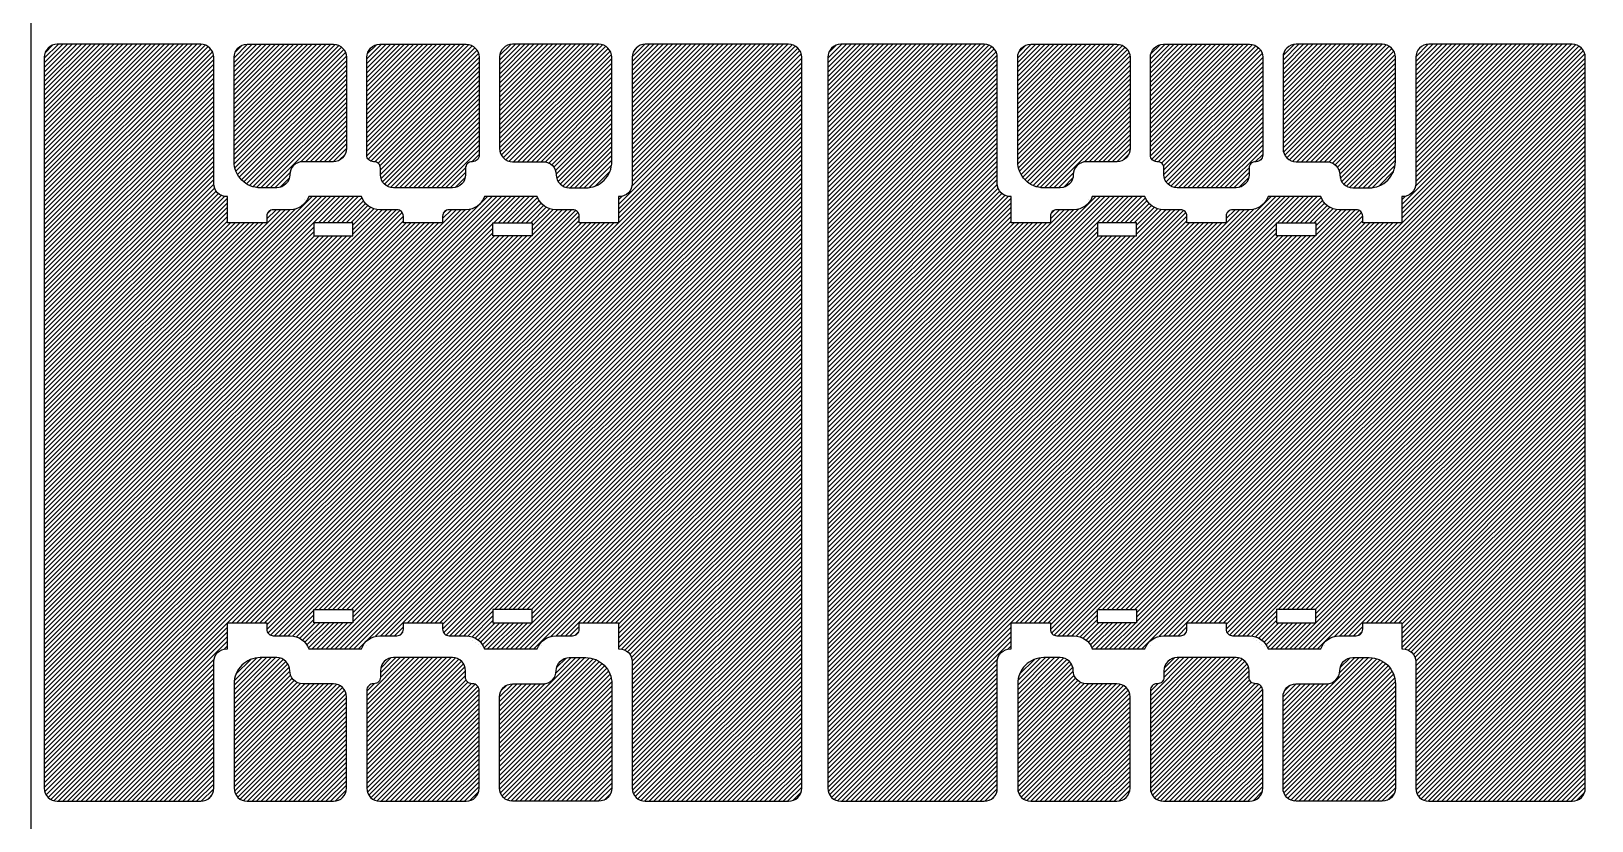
# Model space of a CAD drawing. Header units: inches. Extents: x 0 to 187, y 0 to 163.
# Drawn here: x 0 to 59.8, y 59.8 to 90 of the extents above; entities that cross this region are included whole.
import ezdxf

# ---------------------------------------------------------------- set-up
doc = ezdxf.new("R2010")
doc.units = ezdxf.units.IN
doc.header["$MEASUREMENT"] = 0
doc.layers.add('glassOutline', color=7, linetype='Continuous')
doc.layers.add('TC-etch-lines-chemical', color=1, linetype='Continuous')

msp = doc.modelspace()

# ---------------------------------------------------------------- hatches: boundary and pattern name
at = {"layer": 'TC-etch-lines-chemical'}
h = msp.add_hatch(dxfattribs=at)
h.set_pattern_fill('ANSI31', color=256, style=0)
h.set_pattern_definition([(45, (-1e-14, 60), (-0.08838835, 0.08838835), [])])
edge = h.paths.add_edge_path()
edge.add_arc((1, 61), 0.5, 180, 270)
edge.add_line((1, 60.5), (6.49, 60.5))
edge.add_arc((6.49, 61), 0.5, 270, 360)
edge.add_line((6.99, 61), (6.99, 65.839))
edge.add_arc((7.49, 65.839), 0.5, 90, 180, ccw=False)
edge.add_line((7.49, 66.339), (7.52, 66.339))
edge.add_line((7.52, 66.339), (7.52, 67.339))
edge.add_line((7.52, 67.339), (9.02, 67.339))
edge.add_line((9.02, 67.339), (9.02, 67.089))
edge.add_arc((9.27, 67.089), 0.25, 180.00003, 270.00011)
edge.add_line((9.27, 66.839), (9.92, 66.839))
edge.add_arc((9.92, 66.089), 0.75, 19.47122, 90, ccw=False)
edge.add_line((10.627, 66.339), (12.643, 66.339))
edge.add_arc((13.35, 66.089), 0.75, 90, 160.52878, ccw=False)
edge.add_line((13.35, 66.839), (14, 66.839))
edge.add_arc((14, 67.089), 0.25, 269.99989, 359.99997)
edge.add_line((14.25, 67.089), (14.25, 67.339))
edge.add_line((14.25, 67.339), (15.75, 67.339))
edge.add_line((15.75, 67.339), (15.75, 67.089))
edge.add_arc((16, 67.089), 0.25, 180.00001, 270.0001)
edge.add_line((16, 66.839), (16.65, 66.839))
edge.add_arc((16.65, 66.089), 0.75, 19.47119, 90.00004, ccw=False)
edge.add_line((17.357, 66.339), (19.373, 66.339))
edge.add_arc((20.08, 66.089), 0.75, 90, 160.52878, ccw=False)
edge.add_line((20.08, 66.839), (20.73, 66.839))
edge.add_arc((20.73, 67.089), 0.25, 269.99989, 359.99997)
edge.add_line((20.98, 67.089), (20.98, 67.339))
edge.add_line((20.98, 67.339), (22.48, 67.339))
edge.add_line((22.48, 67.339), (22.48, 66.339))
edge.add_line((22.48, 66.339), (22.51, 66.339))
edge.add_arc((22.51, 65.839), 0.5, 0, 90, ccw=False)
edge.add_line((23.01, 65.839), (23.01, 61))
edge.add_arc((23.51, 61), 0.5, 180, 270)
edge.add_line((23.51, 60.5), (29, 60.5))
edge.add_arc((29, 61), 0.5, 270, 360)
edge.add_line((29.5, 61), (29.5, 89))
edge.add_arc((29, 89), 0.5, 0, 90)
edge.add_line((29, 89.5), (23.51, 89.5))
edge.add_arc((23.51, 89), 0.5, 90, 180)
edge.add_line((23.01, 89), (23.01, 84.161))
edge.add_arc((22.51, 84.161), 0.5, 270, 360, ccw=False)
edge.add_line((22.51, 83.661), (22.48, 83.661))
edge.add_line((22.48, 83.661), (22.48, 82.661))
edge.add_line((22.48, 82.661), (20.98, 82.661))
edge.add_line((20.98, 82.661), (20.98, 82.911))
edge.add_arc((20.73, 82.911), 0.25, 0.00003, 90.00011)
edge.add_line((20.73, 83.161), (20.08, 83.161))
edge.add_arc((20.08, 83.911), 0.75, 199.47122, 270, ccw=False)
edge.add_line((19.373, 83.661), (17.357, 83.661))
edge.add_arc((16.65, 83.911), 0.75, 269.99996, 340.52881, ccw=False)
edge.add_line((16.65, 83.161), (16, 83.161))
edge.add_arc((16, 82.911), 0.25, 89.9999, 179.99999)
edge.add_line((15.75, 82.911), (15.75, 82.661))
edge.add_line((15.75, 82.661), (14.25, 82.661))
edge.add_line((14.25, 82.661), (14.25, 82.911))
edge.add_arc((14, 82.911), 0.25, 0.00003, 90.00011)
edge.add_line((14, 83.161), (13.35, 83.161))
edge.add_arc((13.35, 83.911), 0.75, 199.47122, 270, ccw=False)
edge.add_line((12.643, 83.661), (10.627, 83.661))
edge.add_arc((9.92, 83.911), 0.75, 270, 340.52878, ccw=False)
edge.add_line((9.92, 83.161), (9.27, 83.161))
edge.add_arc((9.27, 82.911), 0.25, 89.99989, 179.99997)
edge.add_line((9.02, 82.911), (9.02, 82.661))
edge.add_line((9.02, 82.661), (7.52, 82.661))
edge.add_line((7.52, 82.661), (7.52, 83.661))
edge.add_line((7.52, 83.661), (7.49, 83.661))
edge.add_arc((7.49, 84.161), 0.5, 180, 270, ccw=False)
edge.add_line((6.99, 84.161), (6.99, 89))
edge.add_arc((6.49, 89), 0.5, 0, 90)
edge.add_line((6.49, 89.5), (1, 89.5))
edge.add_arc((1, 89), 0.5, 90, 180)
edge.add_line((0.5, 89), (0.5, 61))
h.paths.add_polyline_path([(17.68, 82.661), (19.18, 82.661), (19.18, 82.161), (17.68, 82.161)], flags=16)
h.paths.add_polyline_path([(12.32, 82.661), (10.82, 82.661), (10.82, 82.161), (12.32, 82.161)], flags=16)
h.paths.add_polyline_path([(17.68, 67.339), (19.18, 67.339), (19.18, 67.839), (17.68, 67.839)], flags=16)
h.paths.add_polyline_path([(12.32, 67.339), (10.82, 67.339), (10.82, 67.839), (12.32, 67.839)], flags=16)
edge = h.paths.add_edge_path(flags=16)
edge.add_arc((8.27, 89), 0.5, 90, 180, ccw=False)
edge.add_line((8.27, 89.5), (11.57, 89.5))
edge.add_arc((11.57, 89), 0.5, 0.00006, 90, ccw=False)
edge.add_line((12.07, 89), (12.07, 85.5))
edge.add_arc((11.57, 85.5), 0.5, -90, 0.00006, ccw=False)
edge.add_line((11.57, 85), (10.399, 85))
edge.add_arc((10.399, 84.5), 0.5, 90, 180)
edge.add_arc((9.399, 84.5), 0.5, 270, 360, ccw=False)
edge.add_line((9.399, 84), (8.77, 84))
edge.add_arc((8.77, 85), 1, 180, 270, ccw=False)
edge.add_line((7.77, 85), (7.77, 89))
edge = h.paths.add_edge_path(flags=16)
edge.add_arc((21.73, 89), 0.5, 360, 450)
edge.add_line((21.73, 89.5), (18.43, 89.5))
edge.add_arc((18.43, 89), 0.5, 90, 179.99994)
edge.add_line((17.93, 89), (17.93, 85.5))
edge.add_arc((18.43, 85.5), 0.5, 179.99994, 270)
edge.add_line((18.43, 85), (19.601, 85))
edge.add_arc((19.601, 84.5), 0.5, 0, 90, ccw=False)
edge.add_arc((20.601, 84.5), 0.5, 180, 270)
edge.add_line((20.601, 84), (21.23, 84))
edge.add_arc((21.23, 85), 1, 270, 360)
edge.add_line((22.23, 85), (22.23, 89))
edge = h.paths.add_edge_path(flags=16)
edge.add_arc((8.27, 61), 0.5, 180, 270)
edge.add_line((8.27, 60.5), (11.57, 60.5))
edge.add_arc((11.57, 61), 0.5, 270, 359.99994)
edge.add_line((12.07, 61), (12.07, 64.5))
edge.add_arc((11.57, 64.5), 0.5, 359.99994, 450)
edge.add_line((11.57, 65), (10.399, 65))
edge.add_arc((10.399, 65.5), 0.5, 180, 270, ccw=False)
edge.add_arc((9.399, 65.5), 0.5, 0, 90)
edge.add_line((9.399, 66), (8.77, 66))
edge.add_arc((8.77, 65), 1, 90, 180)
edge.add_line((7.77, 65), (7.77, 61))
edge = h.paths.add_edge_path(flags=16)
edge.add_arc((21.73, 61), 0.5, -90, 0, ccw=False)
edge.add_line((21.73, 60.5), (18.43, 60.5))
edge.add_arc((18.43, 61), 0.5, 180.00006, 270, ccw=False)
edge.add_line((17.93, 61), (17.93, 64.5))
edge.add_arc((18.43, 64.5), 0.5, 90, 180.00006, ccw=False)
edge.add_line((18.43, 65), (19.601, 65))
edge.add_arc((19.601, 65.5), 0.5, 270, 360)
edge.add_arc((20.601, 65.5), 0.5, 90, 180, ccw=False)
edge.add_line((20.601, 66), (21.23, 66))
edge.add_arc((21.23, 65), 1, 0, 90, ccw=False)
edge.add_line((22.23, 65), (22.23, 61))
edge = h.paths.add_edge_path(flags=16)
edge.add_line((13.121, 85), (13.1, 85))
edge.add_arc((13.1, 85.25), 0.25, 180, 270, ccw=False)
edge.add_line((12.85, 85.25), (12.85, 89))
edge.add_arc((13.35, 89), 0.5, 90, 180, ccw=False)
edge.add_line((13.35, 89.5), (16.65, 89.5))
edge.add_arc((16.65, 89), 0.5, 0.00006, 90, ccw=False)
edge.add_line((17.15, 89), (17.15, 85.25))
edge.add_arc((16.9, 85.25), 0.25, -90, 0.00006, ccw=False)
edge.add_line((16.9, 85), (16.879, 85))
edge.add_arc((16.879, 84.75), 0.25, 90, 180)
edge.add_line((16.629, 84.75), (16.629, 84.5))
edge.add_arc((16.129, 84.5), 0.5, 270, 360, ccw=False)
edge.add_line((16.129, 84), (13.871, 84))
edge.add_arc((13.871, 84.5), 0.5, 180, 270, ccw=False)
edge.add_line((13.371, 84.5), (13.371, 84.75))
edge.add_arc((13.121, 84.75), 0.25, 0, 90)
edge = h.paths.add_edge_path(flags=16)
edge.add_line((13.121, 65), (13.1, 65))
edge.add_arc((13.1, 64.75), 0.25, 90, 180)
edge.add_line((12.85, 64.75), (12.85, 61))
edge.add_arc((13.35, 61), 0.5, 180, 270)
edge.add_line((13.35, 60.5), (16.65, 60.5))
edge.add_arc((16.65, 61), 0.5, 270, 359.99994)
edge.add_line((17.15, 61), (17.15, 64.75))
edge.add_arc((16.9, 64.75), 0.25, 359.99994, 450)
edge.add_line((16.9, 65), (16.879, 65))
edge.add_arc((16.879, 65.25), 0.25, 180, 270, ccw=False)
edge.add_line((16.629, 65.25), (16.629, 65.5))
edge.add_arc((16.129, 65.5), 0.5, 0, 90)
edge.add_line((16.129, 66), (13.871, 66))
edge.add_arc((13.871, 65.5), 0.5, 90, 180)
edge.add_line((13.371, 65.5), (13.371, 65.25))
edge.add_arc((13.121, 65.25), 0.25, 270, 360, ccw=False)
h = msp.add_hatch(dxfattribs=at)
h.set_pattern_fill('ANSI31', color=256, style=0)
h.set_pattern_definition([(45, (30, 60), (-0.08838835, 0.08838835), [])])
edge = h.paths.add_edge_path()
edge.add_arc((31, 61), 0.5, 180, 270)
edge.add_line((31, 60.5), (36.49, 60.5))
edge.add_arc((36.49, 61), 0.5, 270, 360)
edge.add_line((36.99, 61), (36.99, 65.839))
edge.add_arc((37.49, 65.839), 0.5, 90, 180, ccw=False)
edge.add_line((37.49, 66.339), (37.52, 66.339))
edge.add_line((37.52, 66.339), (37.52, 67.339))
edge.add_line((37.52, 67.339), (39.02, 67.339))
edge.add_line((39.02, 67.339), (39.02, 67.089))
edge.add_arc((39.27, 67.089), 0.25, 180.00003, 270.00011)
edge.add_line((39.27, 66.839), (39.92, 66.839))
edge.add_arc((39.92, 66.089), 0.75, 19.47122, 90, ccw=False)
edge.add_line((40.627, 66.339), (42.643, 66.339))
edge.add_arc((43.35, 66.089), 0.75, 90, 160.52878, ccw=False)
edge.add_line((43.35, 66.839), (44, 66.839))
edge.add_arc((44, 67.089), 0.25, 269.99989, 359.99997)
edge.add_line((44.25, 67.089), (44.25, 67.339))
edge.add_line((44.25, 67.339), (45.75, 67.339))
edge.add_line((45.75, 67.339), (45.75, 67.089))
edge.add_arc((46, 67.089), 0.25, 180.00001, 270.0001)
edge.add_line((46, 66.839), (46.65, 66.839))
edge.add_arc((46.65, 66.089), 0.75, 19.47119, 90.00004, ccw=False)
edge.add_line((47.357, 66.339), (49.373, 66.339))
edge.add_arc((50.08, 66.089), 0.75, 90, 160.52878, ccw=False)
edge.add_line((50.08, 66.839), (50.73, 66.839))
edge.add_arc((50.73, 67.089), 0.25, 269.99989, 359.99997)
edge.add_line((50.98, 67.089), (50.98, 67.339))
edge.add_line((50.98, 67.339), (52.48, 67.339))
edge.add_line((52.48, 67.339), (52.48, 66.339))
edge.add_line((52.48, 66.339), (52.51, 66.339))
edge.add_arc((52.51, 65.839), 0.5, 0, 90, ccw=False)
edge.add_line((53.01, 65.839), (53.01, 61))
edge.add_arc((53.51, 61), 0.5, 180, 270)
edge.add_line((53.51, 60.5), (59, 60.5))
edge.add_arc((59, 61), 0.5, 270, 360)
edge.add_line((59.5, 61), (59.5, 89))
edge.add_arc((59, 89), 0.5, 0, 90)
edge.add_line((59, 89.5), (53.51, 89.5))
edge.add_arc((53.51, 89), 0.5, 90, 180)
edge.add_line((53.01, 89), (53.01, 84.161))
edge.add_arc((52.51, 84.161), 0.5, 270, 360, ccw=False)
edge.add_line((52.51, 83.661), (52.48, 83.661))
edge.add_line((52.48, 83.661), (52.48, 82.661))
edge.add_line((52.48, 82.661), (50.98, 82.661))
edge.add_line((50.98, 82.661), (50.98, 82.911))
edge.add_arc((50.73, 82.911), 0.25, 0.00003, 90.00011)
edge.add_line((50.73, 83.161), (50.08, 83.161))
edge.add_arc((50.08, 83.911), 0.75, 199.47122, 270, ccw=False)
edge.add_line((49.373, 83.661), (47.357, 83.661))
edge.add_arc((46.65, 83.911), 0.75, 269.99996, 340.52881, ccw=False)
edge.add_line((46.65, 83.161), (46, 83.161))
edge.add_arc((46, 82.911), 0.25, 89.9999, 179.99999)
edge.add_line((45.75, 82.911), (45.75, 82.661))
edge.add_line((45.75, 82.661), (44.25, 82.661))
edge.add_line((44.25, 82.661), (44.25, 82.911))
edge.add_arc((44, 82.911), 0.25, 0.00003, 90.00011)
edge.add_line((44, 83.161), (43.35, 83.161))
edge.add_arc((43.35, 83.911), 0.75, 199.47122, 270, ccw=False)
edge.add_line((42.643, 83.661), (40.627, 83.661))
edge.add_arc((39.92, 83.911), 0.75, 270, 340.52878, ccw=False)
edge.add_line((39.92, 83.161), (39.27, 83.161))
edge.add_arc((39.27, 82.911), 0.25, 89.99989, 179.99997)
edge.add_line((39.02, 82.911), (39.02, 82.661))
edge.add_line((39.02, 82.661), (37.52, 82.661))
edge.add_line((37.52, 82.661), (37.52, 83.661))
edge.add_line((37.52, 83.661), (37.49, 83.661))
edge.add_arc((37.49, 84.161), 0.5, 180, 270, ccw=False)
edge.add_line((36.99, 84.161), (36.99, 89))
edge.add_arc((36.49, 89), 0.5, 0, 90)
edge.add_line((36.49, 89.5), (31, 89.5))
edge.add_arc((31, 89), 0.5, 90, 180)
edge.add_line((30.5, 89), (30.5, 61))
h.paths.add_polyline_path([(47.68, 82.661), (49.18, 82.661), (49.18, 82.161), (47.68, 82.161)], flags=16)
h.paths.add_polyline_path([(42.32, 82.661), (40.82, 82.661), (40.82, 82.161), (42.32, 82.161)], flags=16)
h.paths.add_polyline_path([(47.68, 67.339), (49.18, 67.339), (49.18, 67.839), (47.68, 67.839)], flags=16)
h.paths.add_polyline_path([(42.32, 67.339), (40.82, 67.339), (40.82, 67.839), (42.32, 67.839)], flags=16)
edge = h.paths.add_edge_path(flags=16)
edge.add_arc((38.27, 89), 0.5, 90, 180, ccw=False)
edge.add_line((38.27, 89.5), (41.57, 89.5))
edge.add_arc((41.57, 89), 0.5, 0.00006, 90, ccw=False)
edge.add_line((42.07, 89), (42.07, 85.5))
edge.add_arc((41.57, 85.5), 0.5, -90, 0.00006, ccw=False)
edge.add_line((41.57, 85), (40.399, 85))
edge.add_arc((40.399, 84.5), 0.5, 90, 180)
edge.add_arc((39.399, 84.5), 0.5, 270, 360, ccw=False)
edge.add_line((39.399, 84), (38.77, 84))
edge.add_arc((38.77, 85), 1, 180, 270, ccw=False)
edge.add_line((37.77, 85), (37.77, 89))
edge = h.paths.add_edge_path(flags=16)
edge.add_arc((51.73, 89), 0.5, 360, 450)
edge.add_line((51.73, 89.5), (48.43, 89.5))
edge.add_arc((48.43, 89), 0.5, 90, 179.99994)
edge.add_line((47.93, 89), (47.93, 85.5))
edge.add_arc((48.43, 85.5), 0.5, 179.99994, 270)
edge.add_line((48.43, 85), (49.601, 85))
edge.add_arc((49.601, 84.5), 0.5, 0, 90, ccw=False)
edge.add_arc((50.601, 84.5), 0.5, 180, 270)
edge.add_line((50.601, 84), (51.23, 84))
edge.add_arc((51.23, 85), 1, 270, 360)
edge.add_line((52.23, 85), (52.23, 89))
edge = h.paths.add_edge_path(flags=16)
edge.add_arc((38.27, 61), 0.5, 180, 270)
edge.add_line((38.27, 60.5), (41.57, 60.5))
edge.add_arc((41.57, 61), 0.5, 270, 359.99994)
edge.add_line((42.07, 61), (42.07, 64.5))
edge.add_arc((41.57, 64.5), 0.5, 359.99994, 450)
edge.add_line((41.57, 65), (40.399, 65))
edge.add_arc((40.399, 65.5), 0.5, 180, 270, ccw=False)
edge.add_arc((39.399, 65.5), 0.5, 0, 90)
edge.add_line((39.399, 66), (38.77, 66))
edge.add_arc((38.77, 65), 1, 90, 180)
edge.add_line((37.77, 65), (37.77, 61))
edge = h.paths.add_edge_path(flags=16)
edge.add_arc((51.73, 61), 0.5, -90, 0, ccw=False)
edge.add_line((51.73, 60.5), (48.43, 60.5))
edge.add_arc((48.43, 61), 0.5, 180.00006, 270, ccw=False)
edge.add_line((47.93, 61), (47.93, 64.5))
edge.add_arc((48.43, 64.5), 0.5, 90, 180.00006, ccw=False)
edge.add_line((48.43, 65), (49.601, 65))
edge.add_arc((49.601, 65.5), 0.5, 270, 360)
edge.add_arc((50.601, 65.5), 0.5, 90, 180, ccw=False)
edge.add_line((50.601, 66), (51.23, 66))
edge.add_arc((51.23, 65), 1, 0, 90, ccw=False)
edge.add_line((52.23, 65), (52.23, 61))
edge = h.paths.add_edge_path(flags=16)
edge.add_line((43.121, 85), (43.1, 85))
edge.add_arc((43.1, 85.25), 0.25, 180, 270, ccw=False)
edge.add_line((42.85, 85.25), (42.85, 89))
edge.add_arc((43.35, 89), 0.5, 90, 180, ccw=False)
edge.add_line((43.35, 89.5), (46.65, 89.5))
edge.add_arc((46.65, 89), 0.5, 0.00006, 90, ccw=False)
edge.add_line((47.15, 89), (47.15, 85.25))
edge.add_arc((46.9, 85.25), 0.25, -90, 0.00006, ccw=False)
edge.add_line((46.9, 85), (46.879, 85))
edge.add_arc((46.879, 84.75), 0.25, 90, 180)
edge.add_line((46.629, 84.75), (46.629, 84.5))
edge.add_arc((46.129, 84.5), 0.5, 270, 360, ccw=False)
edge.add_line((46.129, 84), (43.871, 84))
edge.add_arc((43.871, 84.5), 0.5, 180, 270, ccw=False)
edge.add_line((43.371, 84.5), (43.371, 84.75))
edge.add_arc((43.121, 84.75), 0.25, 0, 90)
edge = h.paths.add_edge_path(flags=16)
edge.add_line((43.121, 65), (43.1, 65))
edge.add_arc((43.1, 64.75), 0.25, 90, 180)
edge.add_line((42.85, 64.75), (42.85, 61))
edge.add_arc((43.35, 61), 0.5, 180, 270)
edge.add_line((43.35, 60.5), (46.65, 60.5))
edge.add_arc((46.65, 61), 0.5, 270, 359.99994)
edge.add_line((47.15, 61), (47.15, 64.75))
edge.add_arc((46.9, 64.75), 0.25, 359.99994, 450)
edge.add_line((46.9, 65), (46.879, 65))
edge.add_arc((46.879, 65.25), 0.25, 180, 270, ccw=False)
edge.add_line((46.629, 65.25), (46.629, 65.5))
edge.add_arc((46.129, 65.5), 0.5, 0, 90)
edge.add_line((46.129, 66), (43.871, 66))
edge.add_arc((43.871, 65.5), 0.5, 90, 180)
edge.add_line((43.371, 65.5), (43.371, 65.25))
edge.add_arc((43.121, 65.25), 0.25, 270, 360, ccw=False)

# ---------------------------------------------------------------- linework, layer by layer
at = {"layer": 'glassOutline'}
msp.add_lwpolyline([(0, 0), (0, 150), (150, 150), (150, 0)], close=True, dxfattribs=at)
at = {"layer": 'TC-etch-lines-chemical'}
for points in [[(0.5, 61, 0.414214), (1, 60.5), (6.49, 60.5, 0.414214), (6.99, 61), (6.99, 65.839, -0.414214), (7.49, 66.339), (7.52, 66.339), (7.52, 67.339), (9.02, 67.339), (9.02, 67.089, 0.414214), (9.27, 66.839), (9.92, 66.839, -0.317837), (10.627, 66.339), (12.643, 66.339, -0.317837), (13.35, 66.839), (14, 66.839, 0.414214), (14.25, 67.089), (14.25, 67.339), (15.75, 67.339), (15.75, 67.089, 0.414214), (16, 66.839), (16.65, 66.839, -0.317838), (17.357, 66.339), (19.373, 66.339, -0.317837), (20.08, 66.839), (20.73, 66.839, 0.414214), (20.98, 67.089), (20.98, 67.339), (22.48, 67.339), (22.48, 66.339), (22.51, 66.339, -0.414214), (23.01, 65.839), (23.01, 61, 0.414214), (23.51, 60.5), (29, 60.5, 0.414214), (29.5, 61), (29.5, 89, 0.414214), (29, 89.5), (23.51, 89.5, 0.414214), (23.01, 89), (23.01, 84.161, -0.414214), (22.51, 83.661), (22.48, 83.661), (22.48, 82.661), (20.98, 82.661), (20.98, 82.911, 0.414214), (20.73, 83.161), (20.08, 83.161, -0.317837), (19.373, 83.661), (17.357, 83.661, -0.317838), (16.65, 83.161), (16, 83.161, 0.414214), (15.75, 82.911), (15.75, 82.661), (14.25, 82.661), (14.25, 82.911, 0.414214), (14, 83.161), (13.35, 83.161, -0.317837), (12.643, 83.661), (10.627, 83.661, -0.317837), (9.92, 83.161), (9.27, 83.161, 0.414214), (9.02, 82.911), (9.02, 82.661), (7.52, 82.661), (7.52, 83.661), (7.49, 83.661, -0.414214), (6.99, 84.161), (6.99, 89, 0.414214), (6.49, 89.5), (1, 89.5, 0.414214), (0.5, 89)], [(7.77, 89, -0.414214), (8.27, 89.5), (11.57, 89.5, -0.414213), (12.07, 89), (12.07, 85.5, -0.414214), (11.57, 85), (10.399, 85, 0.414214), (9.899, 84.5, -0.414214), (9.399, 84), (8.77, 84, -0.414214), (7.77, 85)], [(13.121, 85), (13.1, 85, -0.414214), (12.85, 85.25), (12.85, 89, -0.414214), (13.35, 89.5), (16.65, 89.5, -0.414213), (17.15, 89), (17.15, 85.25, -0.414214), (16.9, 85), (16.879, 85, 0.414214), (16.629, 84.75), (16.629, 84.5, -0.414214), (16.129, 84), (13.871, 84, -0.414214), (13.371, 84.5), (13.371, 84.75, 0.414214)], [(22.23, 89, 0.414214), (21.73, 89.5), (18.43, 89.5, 0.414213), (17.93, 89), (17.93, 85.5, 0.414214), (18.43, 85), (19.601, 85, -0.414214), (20.101, 84.5, 0.414214), (20.601, 84), (21.23, 84, 0.414214), (22.23, 85)], [(30.5, 61, 0.414214), (31, 60.5), (36.49, 60.5, 0.414214), (36.99, 61), (36.99, 65.839, -0.414214), (37.49, 66.339), (37.52, 66.339), (37.52, 67.339), (39.02, 67.339), (39.02, 67.089, 0.414214), (39.27, 66.839), (39.92, 66.839, -0.317837), (40.627, 66.339), (42.643, 66.339, -0.317837), (43.35, 66.839), (44, 66.839, 0.414214), (44.25, 67.089), (44.25, 67.339), (45.75, 67.339), (45.75, 67.089, 0.414214), (46, 66.839), (46.65, 66.839, -0.317838), (47.357, 66.339), (49.373, 66.339, -0.317837), (50.08, 66.839), (50.73, 66.839, 0.414214), (50.98, 67.089), (50.98, 67.339), (52.48, 67.339), (52.48, 66.339), (52.51, 66.339, -0.414214), (53.01, 65.839), (53.01, 61, 0.414214), (53.51, 60.5), (59, 60.5, 0.414214), (59.5, 61), (59.5, 89, 0.414214), (59, 89.5), (53.51, 89.5, 0.414214), (53.01, 89), (53.01, 84.161, -0.414214), (52.51, 83.661), (52.48, 83.661), (52.48, 82.661), (50.98, 82.661), (50.98, 82.911, 0.414214), (50.73, 83.161), (50.08, 83.161, -0.317837), (49.373, 83.661), (47.357, 83.661, -0.317838), (46.65, 83.161), (46, 83.161, 0.414214), (45.75, 82.911), (45.75, 82.661), (44.25, 82.661), (44.25, 82.911, 0.414214), (44, 83.161), (43.35, 83.161, -0.317837), (42.643, 83.661), (40.627, 83.661, -0.317837), (39.92, 83.161), (39.27, 83.161, 0.414214), (39.02, 82.911), (39.02, 82.661), (37.52, 82.661), (37.52, 83.661), (37.49, 83.661, -0.414214), (36.99, 84.161), (36.99, 89, 0.414214), (36.49, 89.5), (31, 89.5, 0.414214), (30.5, 89)], [(37.77, 89, -0.414214), (38.27, 89.5), (41.57, 89.5, -0.414213), (42.07, 89), (42.07, 85.5, -0.414214), (41.57, 85), (40.399, 85, 0.414214), (39.899, 84.5, -0.414214), (39.399, 84), (38.77, 84, -0.414214), (37.77, 85)], [(43.121, 85), (43.1, 85, -0.414214), (42.85, 85.25), (42.85, 89, -0.414214), (43.35, 89.5), (46.65, 89.5, -0.414213), (47.15, 89), (47.15, 85.25, -0.414214), (46.9, 85), (46.879, 85, 0.414214), (46.629, 84.75), (46.629, 84.5, -0.414214), (46.129, 84), (43.871, 84, -0.414214), (43.371, 84.5), (43.371, 84.75, 0.414214)], [(52.23, 89, 0.414214), (51.73, 89.5), (48.43, 89.5, 0.414213), (47.93, 89), (47.93, 85.5, 0.414214), (48.43, 85), (49.601, 85, -0.414214), (50.101, 84.5, 0.414214), (50.601, 84), (51.23, 84, 0.414214), (52.23, 85)], [(7.77, 61, 0.414214), (8.27, 60.5), (11.57, 60.5, 0.414213), (12.07, 61), (12.07, 64.5, 0.414214), (11.57, 65), (10.399, 65, -0.414214), (9.899, 65.5, 0.414214), (9.399, 66), (8.77, 66, 0.414214), (7.77, 65)], [(13.121, 65), (13.1, 65, 0.414214), (12.85, 64.75), (12.85, 61, 0.414214), (13.35, 60.5), (16.65, 60.5, 0.414213), (17.15, 61), (17.15, 64.75, 0.414214), (16.9, 65), (16.879, 65, -0.414214), (16.629, 65.25), (16.629, 65.5, 0.414214), (16.129, 66), (13.871, 66, 0.414214), (13.371, 65.5), (13.371, 65.25, -0.414214)], [(22.23, 61, -0.414214), (21.73, 60.5), (18.43, 60.5, -0.414213), (17.93, 61), (17.93, 64.5, -0.414214), (18.43, 65), (19.601, 65, 0.414214), (20.101, 65.5, -0.414214), (20.601, 66), (21.23, 66, -0.414214), (22.23, 65)], [(37.77, 61, 0.414214), (38.27, 60.5), (41.57, 60.5, 0.414213), (42.07, 61), (42.07, 64.5, 0.414214), (41.57, 65), (40.399, 65, -0.414214), (39.899, 65.5, 0.414214), (39.399, 66), (38.77, 66, 0.414214), (37.77, 65)], [(43.121, 65), (43.1, 65, 0.414214), (42.85, 64.75), (42.85, 61, 0.414214), (43.35, 60.5), (46.65, 60.5, 0.414213), (47.15, 61), (47.15, 64.75, 0.414214), (46.9, 65), (46.879, 65, -0.414214), (46.629, 65.25), (46.629, 65.5, 0.414214), (46.129, 66), (43.871, 66, 0.414214), (43.371, 65.5), (43.371, 65.25, -0.414214)], [(52.23, 61, -0.414214), (51.73, 60.5), (48.43, 60.5, -0.414213), (47.93, 61), (47.93, 64.5, -0.414214), (48.43, 65), (49.601, 65, 0.414214), (50.101, 65.5, -0.414214), (50.601, 66), (51.23, 66, -0.414214), (52.23, 65)]]:
    msp.add_lwpolyline(points, format="xyb", close=True, dxfattribs=at)
for points in [[(12.32, 82.661), (10.82, 82.661), (10.82, 82.161), (12.32, 82.161)], [(17.68, 82.661), (19.18, 82.661), (19.18, 82.161), (17.68, 82.161)], [(42.32, 82.661), (40.82, 82.661), (40.82, 82.161), (42.32, 82.161)], [(47.68, 82.661), (49.18, 82.661), (49.18, 82.161), (47.68, 82.161)], [(12.32, 67.339), (10.82, 67.339), (10.82, 67.839), (12.32, 67.839)], [(17.68, 67.339), (19.18, 67.339), (19.18, 67.839), (17.68, 67.839)], [(42.32, 67.339), (40.82, 67.339), (40.82, 67.839), (42.32, 67.839)], [(47.68, 67.339), (49.18, 67.339), (49.18, 67.839), (47.68, 67.839)]]:
    msp.add_lwpolyline(points, close=True, dxfattribs=at)

doc.saveas('drawing.dxf')
